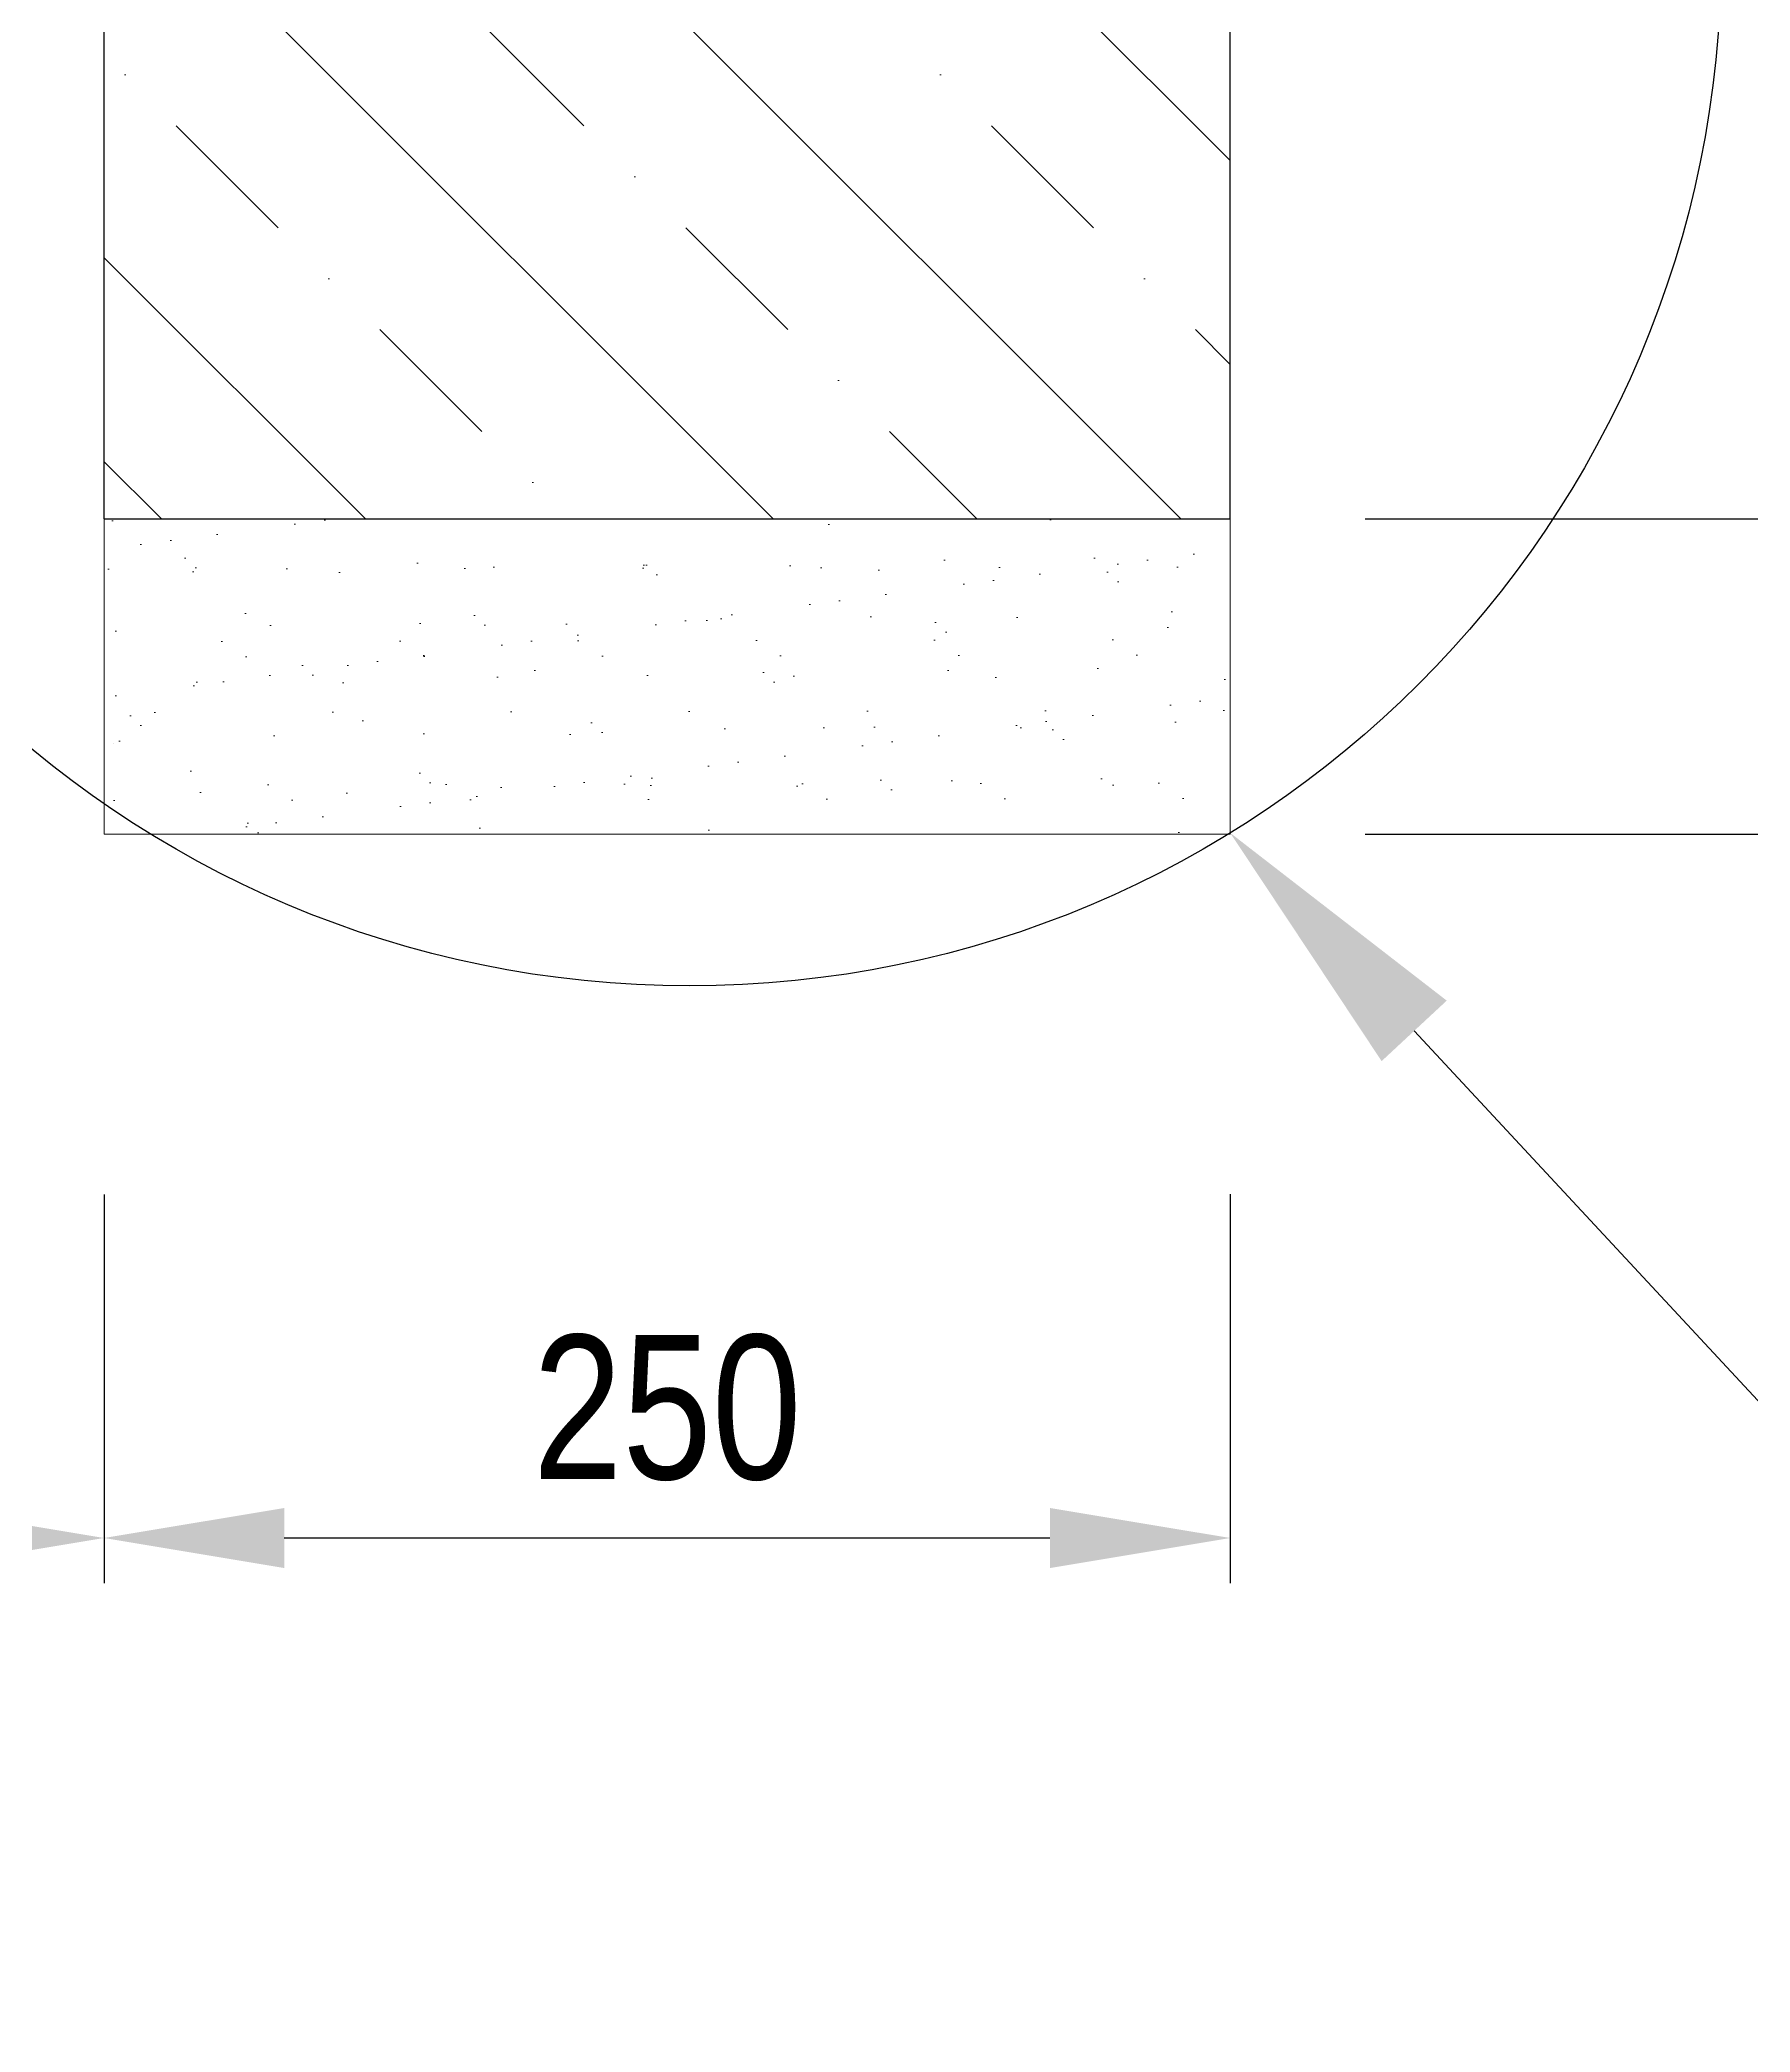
# Model space of a CAD drawing. Header units: millimetres. Extents: x 11004 to 31904, y 3085 to 7285.
# Drawn here: x 13875.1 to 14254.8, y 4986.5 to 5428.8 of the extents above; entities that cross this region are included whole.
import ezdxf
from ezdxf import colors
from ezdxf.entities.mleader import LeaderData, LeaderLine
from ezdxf.math import Vec2, Vec3

# ---------------------------------------------------------------- set-up
doc = ezdxf.new("R2010")
doc.units = ezdxf.units.MM
doc.header["$LTSCALE"] = 0.3
doc.layers.add('SRAFY', color=251, linetype='Continuous', lineweight=13)
doc.styles.add('SEACAD_Arial', font='arial.ttf', dxfattribs={"width": 0.8})
doc.dimstyles.new('ISO-25', dxfattribs={"dimtxt": 1.6, "dimasz": 2, "dimexe": 0.5, "dimexo": 1.5, "dimtad": 1, "dimdec": 0, "dimtxsty": 'SEACAD_Arial', "dimcen": 2, "dimadec": 0, "dimazin": 0, "dimtfac": 1, "dimtdec": 0, "dimtmove": 0, "dimatfit": 3, "dimfxl": 1, "dimarcsym": 0})

# ---------------------------------------------------------------- blocks, each defined once
blk = doc.blocks.new('*D137')
at = {"color": 0, "lineweight": -2, "transparency": 16777216}
for p, q in [((14169.39, 5572.4), (14357.34, 5572.4)), ((14347.34, 5532.4), (14347.34, 5362.41)), ((14169.37, 5322.41), (14357.34, 5322.41))]:
    blk.add_line(p, q, dxfattribs=at)
at = {"color": 0, "transparency": 16777216}
for points in [[(14340.67, 5532.4), (14354, 5532.4), (14347.34, 5572.4)], [(14340.67, 5362.41), (14354, 5362.41), (14347.34, 5322.41)]]:
    blk.add_solid(points, dxfattribs=at)
at = {"layer": 'Defpoints', "color": 0, "transparency": 16777216}
for p in [(14139.39, 5572.4), (14139.37, 5322.41), (14347.34, 5322.41)]:
    blk.add_point(p, dxfattribs=at)
at = {"color": 0, "transparency": 16777216, "insert": (14318.5, 5447.41), "char_height": 32, "attachment_point": 5, "rotation": 90, "style": 'SEACAD_Arial'}
blk.add_mtext('250', dxfattribs=at)
blk = doc.blocks.new('*D138')
at = {"color": 0, "lineweight": -2, "transparency": 16777216}
for p, q in [((14345.34, 5362.41), (14345.34, 5402.41)), ((14169.37, 5322.41), (14355.34, 5322.41)), ((14345.34, 5322.41), (14345.34, 5252.41)), ((14169.37, 5252.41), (14355.34, 5252.41)), ((14345.34, 5212.41), (14345.34, 5172.41))]:
    blk.add_line(p, q, dxfattribs=at)
at = {"color": 0, "transparency": 16777216}
for points in [[(14338.67, 5362.41), (14352, 5362.41), (14345.34, 5322.41)], [(14338.67, 5212.41), (14352, 5212.41), (14345.34, 5252.41)]]:
    blk.add_solid(points, dxfattribs=at)
at = {"layer": 'Defpoints', "color": 0, "transparency": 16777216}
for p in [(14139.37, 5322.41), (14139.37, 5252.41), (14345.34, 5252.41)]:
    blk.add_point(p, dxfattribs=at)
at = {"color": 0, "transparency": 16777216, "insert": (14316.5, 5287.41), "char_height": 32, "attachment_point": 5, "rotation": 90, "style": 'SEACAD_Arial'}
blk.add_mtext('70', dxfattribs=at)
blk = doc.blocks.new('*D140')
at = {"color": 0, "lineweight": -2, "transparency": 16777216}
for p, q in [((13889.39, 5172.49), (13889.39, 5086.21)), ((14139.37, 5172.5), (14139.37, 5086.21)), ((13929.39, 5096.21), (14099.37, 5096.21))]:
    blk.add_line(p, q, dxfattribs=at)
at = {"color": 0, "transparency": 16777216}
for points in [[(13929.39, 5102.87), (13929.39, 5089.54), (13889.39, 5096.21)], [(14099.37, 5102.87), (14099.37, 5089.54), (14139.37, 5096.21)]]:
    blk.add_solid(points, dxfattribs=at)
at = {"layer": 'Defpoints', "color": 0, "transparency": 16777216}
for p in [(13889.39, 5202.49), (14139.37, 5202.5), (14139.37, 5096.21)]:
    blk.add_point(p, dxfattribs=at)
at = {"color": 0, "transparency": 16777216, "insert": (14014.38, 5125.05), "char_height": 32, "attachment_point": 5, "style": 'SEACAD_Arial'}
blk.add_mtext('250', dxfattribs=at)
blk = doc.blocks.new('*D141')
at = {"color": 0, "lineweight": -2, "transparency": 16777216}
for p, q in [((13589.37, 5172.51), (13589.37, 5086.21)), ((13889.39, 5172.49), (13889.39, 5086.21)), ((13629.37, 5096.21), (13849.39, 5096.21))]:
    blk.add_line(p, q, dxfattribs=at)
at = {"color": 0, "transparency": 16777216}
for points in [[(13629.37, 5102.87), (13629.37, 5089.54), (13589.37, 5096.21)], [(13849.39, 5102.87), (13849.39, 5089.54), (13889.39, 5096.21)]]:
    blk.add_solid(points, dxfattribs=at)
at = {"layer": 'Defpoints', "color": 0, "transparency": 16777216}
for p in [(13589.37, 5202.51), (13889.39, 5202.49), (13889.39, 5096.21)]:
    blk.add_point(p, dxfattribs=at)
at = {"color": 0, "transparency": 16777216, "insert": (13739.38, 5125.06), "char_height": 32, "attachment_point": 5, "style": 'SEACAD_Arial'}
blk.add_mtext('300', dxfattribs=at)

msp = doc.modelspace()

# ---------------------------------------------------------------- hatches: boundary and pattern name
at = {"layer": 'SRAFY'}
h = msp.add_hatch(dxfattribs=at)
h.set_pattern_fill('BETON-PROSTY', color=256, scale=0.8, angle=90)
h.set_pattern_definition([(135, (5171.15, 793.655), (-45.25483, -45.25483), []), (135, (5171.15, 838.91), (-67.88225, -22.6274), [32, -16, 0, -16])])
h.paths.add_polyline_path([(14139.35, 5572.4), (13889.36, 5572.4), (13889.37, 5322.42), (14139.38, 5322.41)])
h = msp.add_hatch(dxfattribs=at)
h.set_pattern_fill('AR-SAND', color=256, scale=0.5)
h.set_pattern_definition([(37.5, (5766.812, 793.653), (-0.800016, 24.47066), [0, -19.304, 0, -21.59, 0, -20.6375]), (7.5, (5766.812, 793.653), (22.47616, 35.84126), [0, -10.414, 0, -17.399, 0, -6.6675]), (327.5, (5751.191, 793.653), (39.54962, 0.07186), [0, -6.35, 0, -22.86, 0, -29.845]), (317.5, (5751.19, 793.653), (38.17782, 11.14647), [0, -3.175, 0, -14.986, 0, -17.145])])
h.paths.add_polyline_path([(13889.37, 5322.41), (14139.38, 5322.44), (14139.38, 5252.41), (13889.39, 5252.4)])

# ---------------------------------------------------------------- linework, layer by layer
msp.add_lwpolyline([(13889.37, 5322.42), (14139.39, 5322.41), (14139.39, 5572.4), (13889.35, 5572.4)], close=True)
msp.add_circle((14019.35, 5447.77), 229.01)
at = {"color": 7, "linetype": 'Continuous'}
msp.add_circle((13891.38, 5272.5), 0.01, dxfattribs=at)
msp.add_circle((13891.38, 5272.5), 0.01, dxfattribs=at)
at = {"layer": 'SRAFY'}
for p, q in [((13889.39, 5322.41), (13889.39, 5252.41)), ((14139.37, 5322.41), (14139.37, 5252.41)), ((13889.39, 5252.41), (14139.37, 5252.41))]:
    msp.add_line(p, q, dxfattribs=at)

# ---------------------------------------------------------------- dimensions: what is measured, and where the dimension line sits
for base, p1, p2, override, picture, middle in [((14347.34, 5322.41), (14139.39, 5572.4), (14139.37, 5322.41), {"dimscale": 0}, '*D137', (14318.5, 5447.41)), ((14345.34, 5252.41), (14139.37, 5322.41), (14139.37, 5252.41), {"dimscale": 0, "dimtmove": 1}, '*D138', (14316.5, 5287.41))]:
    dim = msp.add_linear_dim(base=base, p1=p1, p2=p2, angle=90, dimstyle='ISO-25', override=override)
    dim.commit()
    dim.dimension.update_dxf_attribs({"geometry": picture, "text_midpoint": middle})
for base, p1, p2, picture, middle in [((13889.39, 5096.21), (13589.37, 5202.51), (13889.39, 5202.49), '*D141', (13739.38, 5125.06)), ((14139.37, 5096.21), (13889.39, 5202.49), (14139.37, 5202.5), '*D140', (14014.38, 5125.05))]:
    dim = msp.add_linear_dim(base=base, p1=p1, p2=p2, dimstyle='ISO-25', override={"dimscale": 0, "dimtix": 0, "dimtofl": 1, "dimtmove": 0, "dimatfit": 3})
    dim.commit()
    dim.dimension.update_dxf_attribs({"geometry": picture, "text_midpoint": middle})

# ---------------------------------------------------------------- leaders
ml = msp.add_multileader_mtext('Standard')
ml.set_content('Detail 1', color=256, style='SEACAD_Arial')
ml.set_leader_properties(lineweight=-3)
ml.build(insert=Vec2(0, 0))
ml.multileader.update_dxf_attribs({"text_right_attachment_type": 6, "dogleg_length": 2, "arrow_head_size": 60, "scale": 20})
ctx = ml.context
ctx.base_point, ctx.scale, ctx.char_height, ctx.arrow_head_size, ctx.landing_gap_size, ctx.plane_origin = Vec3(14311.81, 5110.23), 20, 50, 60, 20, Vec3(15497.44, 5649.49)
ctx.right_attachment = 6
notes = []
notes.append((ctx, [(0, (1, 1, 0), (14271.81, 5110.23), (1, 0), 40, [(0, [(14139.37, 5252.73)], 0, [])])]))
ctx.mtext.insert, ctx.mtext.flow_direction = Vec3(14331.81, 5135.64), 5
for ctx, leaders in notes:
    for number, flags, end, landing, length, lines in leaders:
        leader = LeaderData()
        leader.index, (leader.has_last_leader_line, leader.has_dogleg_vector, leader.attachment_direction) = number, flags
        leader.last_leader_point, leader.dogleg_vector, leader.dogleg_length = Vec3(end), Vec3(landing), length
        for number, points, colour, breaks in lines:
            line = LeaderLine()
            line.index, line.vertices, line.color, line.breaks = number, Vec3.list(points), colors.encode_raw_color(colour), breaks
            leader.lines.append(line)
        ctx.leaders.append(leader)

doc.saveas('drawing.dxf')
